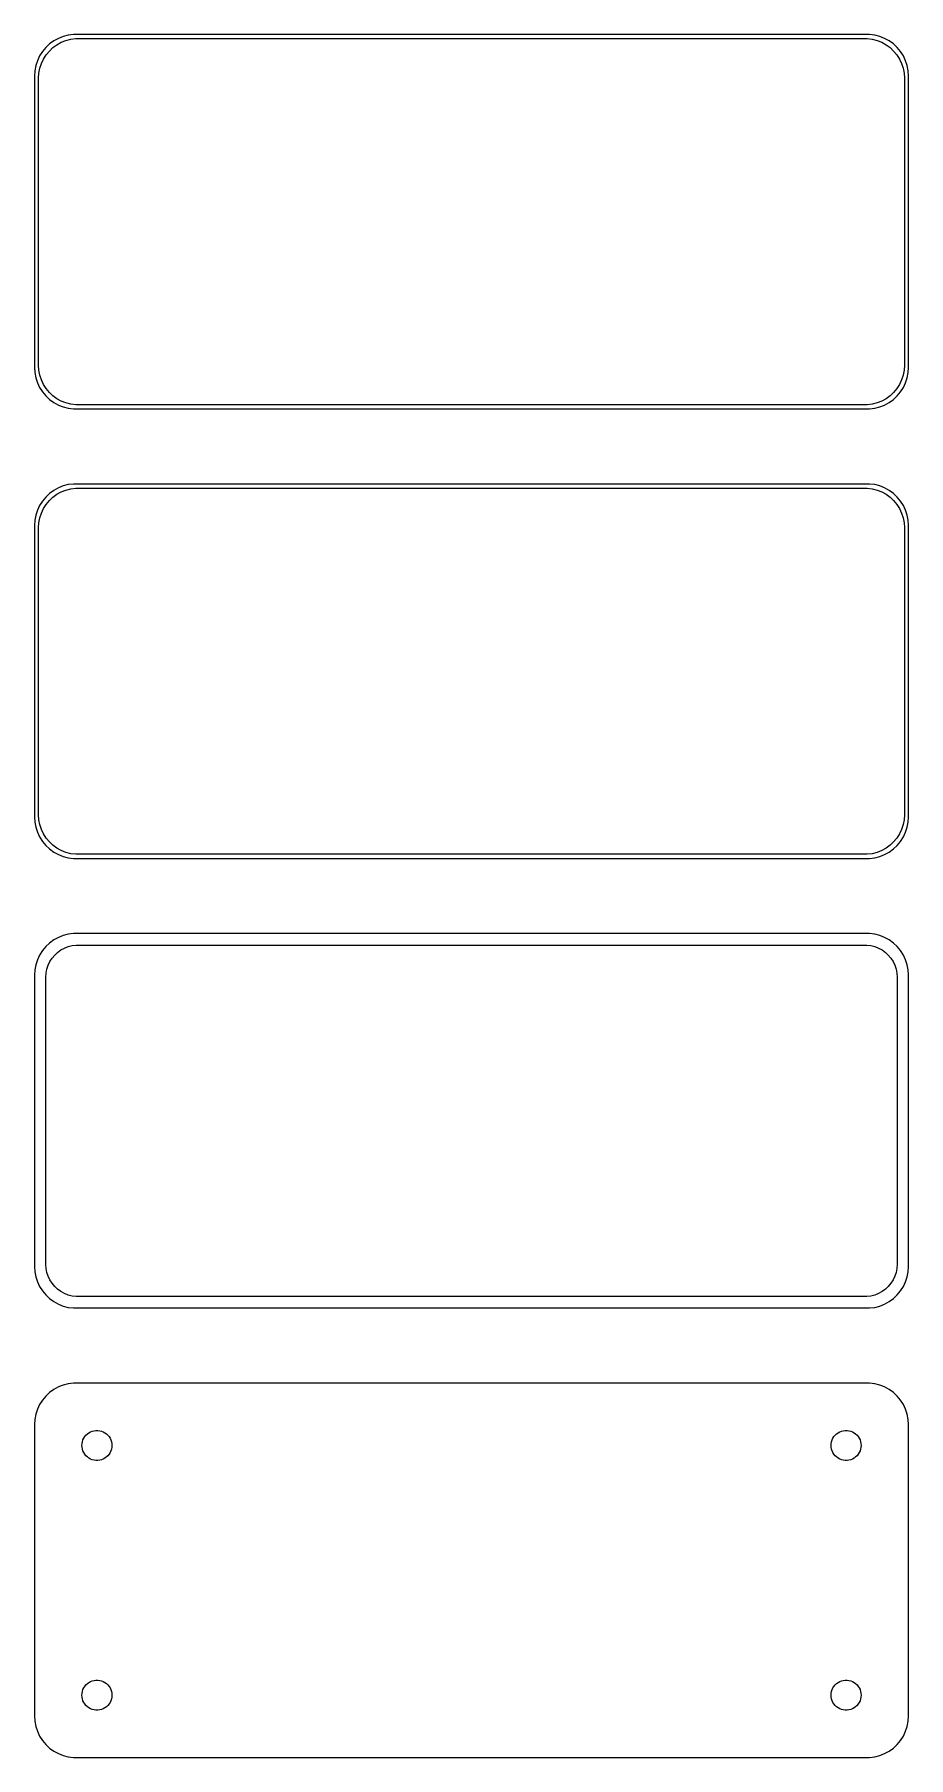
# Model space of a CAD drawing. Header units: metres. Extents: x -52 to 52, y 140 to 346.
import ezdxf

# ---------------------------------------------------------------- set-up
doc = ezdxf.new("R2010")
doc.units = ezdxf.units.M

msp = doc.modelspace()

# ---------------------------------------------------------------- linework, layer by layer
for p, q in [((-50.1791, 345.722), (-50.6871, 345.353)), ((-49.6289, 346.024), (-50.1791, 345.722)), ((-49.0451, 346.255), (-49.6289, 346.024)), ((-49.2724, 345.548), (-48.7178, 345.768)), ((-48.4369, 346.411), (-49.0451, 346.255)), ((-48.7178, 345.768), (-48.1401, 345.916)), ((-47.8139, 346.49), (-48.4369, 346.411)), ((-48.1401, 345.916), (-47.5482, 345.991)), ((47.8139, 346.49), (-47.8139, 346.49)), ((-47.5482, 345.991), (47.5482, 345.991)), ((47.5482, 345.991), (48.1401, 345.916)), ((48.4369, 346.411), (47.8139, 346.49)), ((48.1401, 345.916), (48.7178, 345.768)), ((49.0451, 346.255), (48.4369, 346.411)), ((48.7178, 345.768), (49.2724, 345.548)), ((49.6289, 346.024), (49.0451, 346.255)), ((50.1791, 345.722), (49.6289, 346.024)), ((50.6871, 345.353), (50.1791, 345.722)), ((-51.8815, 343.909), (-52.1489, 343.341)), ((-51.5451, 344.439), (-51.8815, 343.909)), ((-51.1448, 344.923), (-51.5451, 344.439)), ((-51.4124, 343.538), (-51.0928, 344.042)), ((-50.6871, 345.353), (-51.1448, 344.923)), ((-51.0928, 344.042), (-50.7126, 344.502)), ((-50.7126, 344.502), (-50.2778, 344.91)), ((-50.2778, 344.91), (-49.7952, 345.261)), ((-49.7952, 345.261), (-49.2724, 345.548)), ((49.2724, 345.548), (49.7952, 345.261)), ((49.7952, 345.261), (50.2778, 344.91)), ((50.2778, 344.91), (50.7126, 344.502)), ((51.1448, 344.923), (50.6871, 345.353)), ((50.7126, 344.502), (51.0928, 344.042)), ((51.0928, 344.042), (51.4124, 343.538)), ((51.5451, 344.439), (51.1448, 344.923)), ((51.8815, 343.909), (51.5451, 344.439)), ((52.1489, 343.341), (51.8815, 343.909)), ((-52.4606, 342.127), (-52.5, 341.5)), ((-52.3429, 342.743), (-52.4606, 342.127)), ((-52.1489, 343.341), (-52.3429, 342.743)), ((-52, 341.25), (-51.9625, 341.845)), ((-51.9625, 341.845), (-51.8508, 342.431)), ((-51.8508, 342.431), (-51.6664, 342.999)), ((-51.6664, 342.999), (-51.4124, 343.538)), ((51.4124, 343.538), (51.6664, 342.999)), ((51.6664, 342.999), (51.8508, 342.431)), ((51.8508, 342.431), (51.9625, 341.845)), ((51.9625, 341.845), (52, 341.25)), ((52.3429, 342.743), (52.1489, 343.341)), ((52.4606, 342.127), (52.3429, 342.743)), ((52.5, 341.5), (52.4606, 342.127)), ((-52.5, 341.5), (-52.5, 306.5)), ((-52, 306.75), (-52, 341.25)), ((52, 341.25), (52, 306.75)), ((52.5, 306.5), (52.5, 341.5)), ((-52.5, 306.5), (-52.4606, 305.873)), ((-51.9625, 306.155), (-52, 306.75)), ((52, 306.75), (51.9625, 306.155)), ((52.4606, 305.873), (52.5, 306.5)), ((-52.4606, 305.873), (-52.3429, 305.257)), ((-52.3429, 305.257), (-52.1489, 304.659)), ((-52.1489, 304.659), (-51.8815, 304.091)), ((-51.8508, 305.569), (-51.9625, 306.155)), ((-51.6664, 305.001), (-51.8508, 305.569)), ((-51.4124, 304.462), (-51.6664, 305.001)), ((-51.0928, 303.958), (-51.4124, 304.462)), ((51.4124, 304.462), (51.0928, 303.958)), ((51.6664, 305.001), (51.4124, 304.462)), ((51.8508, 305.569), (51.6664, 305.001)), ((51.9625, 306.155), (51.8508, 305.569)), ((51.8815, 304.091), (52.1489, 304.659)), ((52.1489, 304.659), (52.3429, 305.257)), ((52.3429, 305.257), (52.4606, 305.873)), ((-51.8815, 304.091), (-51.5451, 303.561)), ((-51.5451, 303.561), (-51.1448, 303.077)), ((-51.1448, 303.077), (-50.6871, 302.647)), ((-50.7126, 303.498), (-51.0928, 303.958)), ((-50.2778, 303.09), (-50.7126, 303.498)), ((-50.6871, 302.647), (-50.1791, 302.278)), ((-49.7952, 302.739), (-50.2778, 303.09)), ((-50.1791, 302.278), (-49.6289, 301.976)), ((-49.2724, 302.452), (-49.7952, 302.739)), ((-48.7178, 302.232), (-49.2724, 302.452)), ((-48.1401, 302.084), (-48.7178, 302.232)), ((48.7178, 302.232), (48.1401, 302.084)), ((49.2724, 302.452), (48.7178, 302.232)), ((49.7952, 302.739), (49.2724, 302.452)), ((49.6289, 301.976), (50.1791, 302.278)), ((50.2778, 303.09), (49.7952, 302.739)), ((50.1791, 302.278), (50.6871, 302.647)), ((50.7126, 303.498), (50.2778, 303.09)), ((50.6871, 302.647), (51.1448, 303.077)), ((51.0928, 303.958), (50.7126, 303.498)), ((51.1448, 303.077), (51.5451, 303.561)), ((51.5451, 303.561), (51.8815, 304.091)), ((-49.6289, 301.976), (-49.0451, 301.745)), ((-49.0451, 301.745), (-48.4369, 301.589)), ((-48.4369, 301.589), (-47.8139, 301.51)), ((-47.5482, 302.009), (-48.1401, 302.084)), ((-47.8139, 301.51), (47.8139, 301.51)), ((47.5482, 302.009), (-47.5482, 302.009)), ((48.1401, 302.084), (47.5482, 302.009)), ((47.8139, 301.51), (48.4369, 301.589)), ((48.4369, 301.589), (49.0451, 301.745)), ((49.0451, 301.745), (49.6289, 301.976)), ((-49.6289, 292.024), (-50.1791, 291.722)), ((-49.0451, 292.255), (-49.6289, 292.024)), ((-48.4369, 292.411), (-49.0451, 292.255)), ((-48.7178, 291.768), (-48.1401, 291.916)), ((-47.8139, 292.49), (-48.4369, 292.411)), ((-48.1401, 291.916), (-47.5482, 291.991)), ((47.8139, 292.49), (-47.8139, 292.49)), ((-47.5482, 291.991), (47.5482, 291.991)), ((47.5482, 291.991), (48.1401, 291.916)), ((48.4369, 292.411), (47.8139, 292.49)), ((48.1401, 291.916), (48.7178, 291.768)), ((49.0451, 292.255), (48.4369, 292.411)), ((49.6289, 292.024), (49.0451, 292.255)), ((50.1791, 291.722), (49.6289, 292.024)), ((-51.8815, 289.909), (-52.1489, 289.341)), ((-51.5451, 290.439), (-51.8815, 289.909)), ((-51.1448, 290.923), (-51.5451, 290.439)), ((-51.4124, 289.538), (-51.0928, 290.042)), ((-50.6871, 291.353), (-51.1448, 290.923)), ((-51.0928, 290.042), (-50.7126, 290.502)), ((-50.7126, 290.502), (-50.2778, 290.91)), ((-50.1791, 291.722), (-50.6871, 291.353)), ((-50.2778, 290.91), (-49.7952, 291.261)), ((-49.7952, 291.261), (-49.2724, 291.548)), ((-49.2724, 291.548), (-48.7178, 291.768)), ((48.7178, 291.768), (49.2724, 291.548)), ((49.2724, 291.548), (49.7952, 291.261)), ((49.7952, 291.261), (50.2778, 290.91)), ((50.6871, 291.353), (50.1791, 291.722)), ((50.2778, 290.91), (50.7126, 290.502)), ((51.1448, 290.923), (50.6871, 291.353)), ((50.7126, 290.502), (51.0928, 290.042)), ((51.0928, 290.042), (51.4124, 289.538)), ((51.5451, 290.439), (51.1448, 290.923)), ((51.8815, 289.909), (51.5451, 290.439)), ((52.1489, 289.341), (51.8815, 289.909)), ((-52.4606, 288.127), (-52.5, 287.5)), ((-52.3429, 288.743), (-52.4606, 288.127)), ((-52.1489, 289.341), (-52.3429, 288.743)), ((-52, 287.25), (-51.9625, 287.845)), ((-51.9625, 287.845), (-51.8508, 288.431)), ((-51.8508, 288.431), (-51.6664, 288.999)), ((-51.6664, 288.999), (-51.4124, 289.538)), ((51.4124, 289.538), (51.6664, 288.999)), ((51.6664, 288.999), (51.8508, 288.431)), ((51.8508, 288.431), (51.9625, 287.845)), ((51.9625, 287.845), (52, 287.25)), ((52.3429, 288.743), (52.1489, 289.341)), ((52.4606, 288.127), (52.3429, 288.743)), ((52.5, 287.5), (52.4606, 288.127)), ((-52.5, 287.5), (-52.5, 252.5)), ((-52, 252.75), (-52, 287.25)), ((52, 287.25), (52, 252.75)), ((52.5, 252.5), (52.5, 287.5)), ((-51.9625, 252.155), (-52, 252.75)), ((52, 252.75), (51.9625, 252.155)), ((-52.5, 252.5), (-52.4606, 251.873)), ((-52.4606, 251.873), (-52.3429, 251.257)), ((-52.3429, 251.257), (-52.1489, 250.659)), ((-52.1489, 250.659), (-51.8815, 250.091)), ((-51.8508, 251.569), (-51.9625, 252.155)), ((-51.6664, 251.001), (-51.8508, 251.569)), ((-51.4124, 250.462), (-51.6664, 251.001)), ((-51.0928, 249.958), (-51.4124, 250.462)), ((51.4124, 250.462), (51.0928, 249.958)), ((51.6664, 251.001), (51.4124, 250.462)), ((51.8508, 251.569), (51.6664, 251.001)), ((51.9625, 252.155), (51.8508, 251.569)), ((51.8815, 250.091), (52.1489, 250.659)), ((52.1489, 250.659), (52.3429, 251.257)), ((52.3429, 251.257), (52.4606, 251.873)), ((52.4606, 251.873), (52.5, 252.5)), ((-51.8815, 250.091), (-51.5451, 249.561)), ((-51.5451, 249.561), (-51.1448, 249.077)), ((-51.1448, 249.077), (-50.6871, 248.647)), ((-50.7126, 249.498), (-51.0928, 249.958)), ((-50.2778, 249.09), (-50.7126, 249.498)), ((-50.6871, 248.647), (-50.1791, 248.278)), ((-49.7952, 248.739), (-50.2778, 249.09)), ((-49.2724, 248.452), (-49.7952, 248.739)), ((-48.7178, 248.232), (-49.2724, 248.452)), ((49.2724, 248.452), (48.7178, 248.232)), ((49.7952, 248.739), (49.2724, 248.452)), ((50.2778, 249.09), (49.7952, 248.739)), ((50.1791, 248.278), (50.6871, 248.647)), ((50.7126, 249.498), (50.2778, 249.09)), ((50.6871, 248.647), (51.1448, 249.077)), ((51.0928, 249.958), (50.7126, 249.498)), ((51.1448, 249.077), (51.5451, 249.561)), ((51.5451, 249.561), (51.8815, 250.091)), ((-50.1791, 248.278), (-49.6289, 247.976)), ((-49.6289, 247.976), (-49.0451, 247.745)), ((-49.0451, 247.745), (-48.4369, 247.589)), ((-48.1401, 248.084), (-48.7178, 248.232)), ((-48.4369, 247.589), (-47.8139, 247.51)), ((-47.5482, 248.009), (-48.1401, 248.084)), ((-47.8139, 247.51), (47.8139, 247.51)), ((47.5482, 248.009), (-47.5482, 248.009)), ((48.1401, 248.084), (47.5482, 248.009)), ((47.8139, 247.51), (48.4369, 247.589)), ((48.7178, 248.232), (48.1401, 248.084)), ((48.4369, 247.589), (49.0451, 247.745)), ((49.0451, 247.745), (49.6289, 247.976)), ((49.6289, 247.976), (50.1791, 248.278)), ((-49.0451, 238.255), (-49.6289, 238.024)), ((-48.4369, 238.411), (-49.0451, 238.255)), ((-47.8139, 238.49), (-48.4369, 238.411)), ((47.8139, 238.49), (-47.8139, 238.49)), ((48.4369, 238.411), (47.8139, 238.49)), ((49.0451, 238.255), (48.4369, 238.411)), ((49.6289, 238.024), (49.0451, 238.255)), ((-51.5451, 236.439), (-51.8815, 235.909)), ((-51.1448, 236.923), (-51.5451, 236.439)), ((-50.6871, 237.353), (-51.1448, 236.923)), ((-50.1791, 237.722), (-50.6871, 237.353)), ((-49.6289, 238.024), (-50.1791, 237.722)), ((-50.0707, 235.899), (-49.7165, 236.231)), ((-49.7165, 236.231), (-49.3234, 236.517)), ((-49.3234, 236.517), (-48.8975, 236.751)), ((-48.8975, 236.751), (-48.4457, 236.93)), ((-48.4457, 236.93), (-47.9751, 237.051)), ((-47.9751, 237.051), (-47.493, 237.112)), ((-47.493, 237.112), (47.493, 237.112)), ((47.493, 237.112), (47.9751, 237.051)), ((47.9751, 237.051), (48.4457, 236.93)), ((48.4457, 236.93), (48.8975, 236.751)), ((48.8975, 236.751), (49.3234, 236.517)), ((49.3234, 236.517), (49.7165, 236.231)), ((50.1791, 237.722), (49.6289, 238.024)), ((49.7165, 236.231), (50.0707, 235.899)), ((50.6871, 237.353), (50.1791, 237.722)), ((51.1448, 236.923), (50.6871, 237.353)), ((51.5451, 236.439), (51.1448, 236.923)), ((51.8815, 235.909), (51.5451, 236.439)), ((-52.4606, 234.127), (-52.5, 233.5)), ((-52.3429, 234.743), (-52.4606, 234.127)), ((-52.1489, 235.341), (-52.3429, 234.743)), ((-51.8815, 235.909), (-52.1489, 235.341)), ((-51.089, 233.735), (-50.9979, 234.212)), ((-50.9979, 234.212), (-50.8477, 234.674)), ((-50.8477, 234.674), (-50.6408, 235.114)), ((-50.6408, 235.114), (-50.3805, 235.524)), ((-50.3805, 235.524), (-50.0707, 235.899)), ((50.0707, 235.899), (50.3805, 235.524)), ((50.3805, 235.524), (50.6408, 235.114)), ((50.6408, 235.114), (50.8477, 234.674)), ((50.8477, 234.674), (50.9979, 234.212)), ((50.9979, 234.212), (51.089, 233.735)), ((52.1489, 235.341), (51.8815, 235.909)), ((52.3429, 234.743), (52.1489, 235.341)), ((52.4606, 234.127), (52.3429, 234.743)), ((52.5, 233.5), (52.4606, 234.127)), ((-52.5, 233.5), (-52.5, 198.5)), ((-51.1195, 233.25), (-51.089, 233.735)), ((-51.1195, 198.75), (-51.1195, 233.25)), ((51.089, 233.735), (51.1195, 233.25)), ((51.1195, 233.25), (51.1195, 198.75)), ((52.5, 198.5), (52.5, 233.5)), ((-51.089, 198.265), (-51.1195, 198.75)), ((51.1195, 198.75), (51.089, 198.265)), ((-52.5, 198.5), (-52.4606, 197.873)), ((-52.4606, 197.873), (-52.3429, 197.257)), ((-52.3429, 197.257), (-52.1489, 196.659)), ((-52.1489, 196.659), (-51.8815, 196.091)), ((-50.9979, 197.788), (-51.089, 198.265)), ((-50.8477, 197.326), (-50.9979, 197.788)), ((-50.6408, 196.886), (-50.8477, 197.326)), ((-50.3805, 196.476), (-50.6408, 196.886)), ((50.6408, 196.886), (50.3805, 196.476)), ((50.8477, 197.326), (50.6408, 196.886)), ((50.9979, 197.788), (50.8477, 197.326)), ((51.089, 198.265), (50.9979, 197.788)), ((51.8815, 196.091), (52.1489, 196.659)), ((52.1489, 196.659), (52.3429, 197.257)), ((52.3429, 197.257), (52.4606, 197.873)), ((52.4606, 197.873), (52.5, 198.5)), ((-51.8815, 196.091), (-51.5451, 195.561)), ((-51.5451, 195.561), (-51.1448, 195.077)), ((-51.1448, 195.077), (-50.6871, 194.647)), ((-50.6871, 194.647), (-50.1791, 194.278)), ((-50.0707, 196.101), (-50.3805, 196.476)), ((-49.7165, 195.769), (-50.0707, 196.101)), ((-49.3234, 195.483), (-49.7165, 195.769)), ((-48.8975, 195.249), (-49.3234, 195.483)), ((-48.4457, 195.07), (-48.8975, 195.249)), ((-47.9751, 194.949), (-48.4457, 195.07)), ((-47.493, 194.888), (-47.9751, 194.949)), ((47.493, 194.888), (-47.493, 194.888)), ((47.9751, 194.949), (47.493, 194.888)), ((48.4457, 195.07), (47.9751, 194.949)), ((48.8975, 195.249), (48.4457, 195.07)), ((49.3234, 195.483), (48.8975, 195.249)), ((49.7165, 195.769), (49.3234, 195.483)), ((50.0707, 196.101), (49.7165, 195.769)), ((50.3805, 196.476), (50.0707, 196.101)), ((50.1791, 194.278), (50.6871, 194.647)), ((50.6871, 194.647), (51.1448, 195.077)), ((51.1448, 195.077), (51.5451, 195.561)), ((51.5451, 195.561), (51.8815, 196.091)), ((-50.1791, 194.278), (-49.6289, 193.976)), ((-49.6289, 193.976), (-49.0451, 193.745)), ((-49.0451, 193.745), (-48.4369, 193.589)), ((-48.4369, 193.589), (-47.8139, 193.51)), ((-47.8139, 193.51), (47.8139, 193.51)), ((47.8139, 193.51), (48.4369, 193.589)), ((48.4369, 193.589), (49.0451, 193.745)), ((49.0451, 193.745), (49.6289, 193.976)), ((49.6289, 193.976), (50.1791, 194.278)), ((-49.0451, 184.255), (-49.6289, 184.024)), ((-48.4369, 184.411), (-49.0451, 184.255)), ((-47.8139, 184.49), (-48.4369, 184.411)), ((47.8139, 184.49), (-47.8139, 184.49)), ((48.4369, 184.411), (47.8139, 184.49)), ((49.0451, 184.255), (48.4369, 184.411)), ((49.6289, 184.024), (49.0451, 184.255)), ((-51.5451, 182.439), (-51.8815, 181.909)), ((-51.1448, 182.923), (-51.5451, 182.439)), ((-50.6871, 183.353), (-51.1448, 182.923)), ((-50.1791, 183.722), (-50.6871, 183.353)), ((-49.6289, 184.024), (-50.1791, 183.722)), ((50.1791, 183.722), (49.6289, 184.024)), ((50.6871, 183.353), (50.1791, 183.722)), ((51.1448, 182.923), (50.6871, 183.353)), ((51.5451, 182.439), (51.1448, 182.923)), ((51.8815, 181.909), (51.5451, 182.439)), ((-52.4606, 180.127), (-52.5, 179.5)), ((-52.3429, 180.743), (-52.4606, 180.127)), ((-52.1489, 181.341), (-52.3429, 180.743)), ((-51.8815, 181.909), (-52.1489, 181.341)), ((52.1489, 181.341), (51.8815, 181.909)), ((52.3429, 180.743), (52.1489, 181.341)), ((52.4606, 180.127), (52.3429, 180.743)), ((52.5, 179.5), (52.4606, 180.127)), ((-52.5, 179.5), (-52.5, 144.5)), ((-46.5773, 177.867), (-46.4562, 178.058)), ((-46.4562, 178.058), (-46.3121, 178.232)), ((-46.3121, 178.232), (-46.1474, 178.387)), ((-46.1474, 178.387), (-45.9645, 178.52)), ((-45.9645, 178.52), (-45.7664, 178.629)), ((-45.7664, 178.629), (-45.5562, 178.712)), ((-45.5562, 178.712), (-45.3373, 178.768)), ((-45.3373, 178.768), (-45.113, 178.796)), ((-45.113, 178.796), (-44.887, 178.796)), ((-44.887, 178.796), (-44.6627, 178.768)), ((-44.6627, 178.768), (-44.4438, 178.712)), ((-44.4438, 178.712), (-44.2336, 178.629)), ((-44.2336, 178.629), (-44.0355, 178.52)), ((-44.0355, 178.52), (-43.8526, 178.387)), ((-43.8526, 178.387), (-43.6879, 178.232)), ((-43.6879, 178.232), (-43.5438, 178.058)), ((-43.5438, 178.058), (-43.4226, 177.867)), ((43.4226, 177.867), (43.5438, 178.058)), ((43.5438, 178.058), (43.6879, 178.232)), ((43.6879, 178.232), (43.8526, 178.387)), ((43.8526, 178.387), (44.0355, 178.52)), ((44.0355, 178.52), (44.2336, 178.629)), ((44.2336, 178.629), (44.4438, 178.712)), ((44.4438, 178.712), (44.6627, 178.768)), ((44.6627, 178.768), (44.887, 178.796)), ((44.887, 178.796), (45.113, 178.796)), ((45.113, 178.796), (45.3373, 178.768)), ((45.3373, 178.768), (45.5562, 178.712)), ((45.5562, 178.712), (45.7664, 178.629)), ((45.7664, 178.629), (45.9645, 178.52)), ((45.9645, 178.52), (46.1474, 178.387)), ((46.1474, 178.387), (46.3121, 178.232)), ((46.3121, 178.232), (46.4562, 178.058)), ((46.4562, 178.058), (46.5773, 177.867)), ((52.5, 144.5), (52.5, 179.5)), ((-46.8, 177), (-46.7858, 177.226)), ((-46.7858, 176.774), (-46.8, 177)), ((-46.7858, 177.226), (-46.7434, 177.448)), ((-46.7434, 176.552), (-46.7858, 176.774)), ((-46.7434, 177.448), (-46.6736, 177.663)), ((-46.6736, 176.337), (-46.7434, 176.552)), ((-46.6736, 177.663), (-46.5773, 177.867)), ((-46.5773, 176.133), (-46.6736, 176.337)), ((-46.4562, 175.942), (-46.5773, 176.133)), ((-46.3121, 175.768), (-46.4562, 175.942)), ((-43.5438, 175.942), (-43.6879, 175.768)), ((-43.4226, 176.133), (-43.5438, 175.942)), ((-43.4226, 177.867), (-43.3264, 177.663)), ((-43.3264, 176.337), (-43.4226, 176.133)), ((-43.3264, 177.663), (-43.2565, 177.448)), ((-43.2565, 176.552), (-43.3264, 176.337)), ((-43.2565, 177.448), (-43.2142, 177.226)), ((-43.2142, 176.774), (-43.2565, 176.552)), ((-43.2142, 177.226), (-43.2, 177)), ((-43.2, 177), (-43.2142, 176.774)), ((43.2, 177), (43.2142, 177.226)), ((43.2142, 176.774), (43.2, 177)), ((43.2142, 177.226), (43.2565, 177.448)), ((43.2565, 176.552), (43.2142, 176.774)), ((43.2565, 177.448), (43.3264, 177.663)), ((43.3264, 176.337), (43.2565, 176.552)), ((43.3264, 177.663), (43.4226, 177.867)), ((43.4226, 176.133), (43.3264, 176.337)), ((43.5438, 175.942), (43.4226, 176.133)), ((43.6879, 175.768), (43.5438, 175.942)), ((46.4562, 175.942), (46.3121, 175.768)), ((46.5773, 176.133), (46.4562, 175.942)), ((46.5773, 177.867), (46.6736, 177.663)), ((46.6736, 176.337), (46.5773, 176.133)), ((46.6736, 177.663), (46.7434, 177.448)), ((46.7434, 176.552), (46.6736, 176.337)), ((46.7434, 177.448), (46.7858, 177.226)), ((46.7858, 176.774), (46.7434, 176.552)), ((46.7858, 177.226), (46.8, 177)), ((46.8, 177), (46.7858, 176.774)), ((-46.1474, 175.613), (-46.3121, 175.768)), ((-45.9645, 175.48), (-46.1474, 175.613)), ((-45.7664, 175.371), (-45.9645, 175.48)), ((-45.5562, 175.288), (-45.7664, 175.371)), ((-45.3373, 175.232), (-45.5562, 175.288)), ((-45.113, 175.204), (-45.3373, 175.232)), ((-44.887, 175.204), (-45.113, 175.204)), ((-44.6627, 175.232), (-44.887, 175.204)), ((-44.4438, 175.288), (-44.6627, 175.232)), ((-44.2336, 175.371), (-44.4438, 175.288)), ((-44.0355, 175.48), (-44.2336, 175.371)), ((-43.8526, 175.613), (-44.0355, 175.48)), ((-43.6879, 175.768), (-43.8526, 175.613)), ((43.8526, 175.613), (43.6879, 175.768)), ((44.0355, 175.48), (43.8526, 175.613)), ((44.2336, 175.371), (44.0355, 175.48)), ((44.4438, 175.288), (44.2336, 175.371)), ((44.6627, 175.232), (44.4438, 175.288)), ((44.887, 175.204), (44.6627, 175.232)), ((45.113, 175.204), (44.887, 175.204)), ((45.3373, 175.232), (45.113, 175.204)), ((45.5562, 175.288), (45.3373, 175.232)), ((45.7664, 175.371), (45.5562, 175.288)), ((45.9645, 175.48), (45.7664, 175.371)), ((46.1474, 175.613), (45.9645, 175.48)), ((46.3121, 175.768), (46.1474, 175.613)), ((-46.8, 147), (-46.7858, 147.226)), ((-46.7858, 146.774), (-46.8, 147)), ((-46.7858, 147.226), (-46.7434, 147.448)), ((-46.7434, 147.448), (-46.6736, 147.663)), ((-46.6736, 147.663), (-46.5773, 147.867)), ((-46.5773, 147.867), (-46.4562, 148.058)), ((-46.4562, 148.058), (-46.3121, 148.232)), ((-46.3121, 148.232), (-46.1474, 148.387)), ((-46.1474, 148.387), (-45.9645, 148.52)), ((-45.9645, 148.52), (-45.7664, 148.629)), ((-45.7664, 148.629), (-45.5562, 148.712)), ((-45.5562, 148.712), (-45.3373, 148.768)), ((-45.3373, 148.768), (-45.113, 148.796)), ((-45.113, 148.796), (-44.887, 148.796)), ((-44.887, 148.796), (-44.6627, 148.768)), ((-44.6627, 148.768), (-44.4438, 148.712)), ((-44.4438, 148.712), (-44.2336, 148.629)), ((-44.2336, 148.629), (-44.0355, 148.52)), ((-44.0355, 148.52), (-43.8526, 148.387)), ((-43.8526, 148.387), (-43.6879, 148.232)), ((-43.6879, 148.232), (-43.5438, 148.058)), ((-43.5438, 148.058), (-43.4226, 147.867)), ((-43.4226, 147.867), (-43.3264, 147.663)), ((-43.3264, 147.663), (-43.2565, 147.448)), ((-43.2565, 147.448), (-43.2142, 147.226)), ((-43.2142, 147.226), (-43.2, 147)), ((-43.2, 147), (-43.2142, 146.774)), ((43.2, 147), (43.2142, 147.226)), ((43.2142, 146.774), (43.2, 147)), ((43.2142, 147.226), (43.2565, 147.448)), ((43.2565, 147.448), (43.3264, 147.663)), ((43.3264, 147.663), (43.4226, 147.867)), ((43.4226, 147.867), (43.5438, 148.058)), ((43.5438, 148.058), (43.6879, 148.232)), ((43.6879, 148.232), (43.8526, 148.387)), ((43.8526, 148.387), (44.0355, 148.52)), ((44.0355, 148.52), (44.2336, 148.629)), ((44.2336, 148.629), (44.4438, 148.712)), ((44.4438, 148.712), (44.6627, 148.768)), ((44.6627, 148.768), (44.887, 148.796)), ((44.887, 148.796), (45.113, 148.796)), ((45.113, 148.796), (45.3373, 148.768)), ((45.3373, 148.768), (45.5562, 148.712)), ((45.5562, 148.712), (45.7664, 148.629)), ((45.7664, 148.629), (45.9645, 148.52)), ((45.9645, 148.52), (46.1474, 148.387)), ((46.1474, 148.387), (46.3121, 148.232)), ((46.3121, 148.232), (46.4562, 148.058)), ((46.4562, 148.058), (46.5773, 147.867)), ((46.5773, 147.867), (46.6736, 147.663)), ((46.6736, 147.663), (46.7434, 147.448)), ((46.7434, 147.448), (46.7858, 147.226)), ((46.7858, 147.226), (46.8, 147)), ((46.8, 147), (46.7858, 146.774)), ((-46.7434, 146.552), (-46.7858, 146.774)), ((-46.6736, 146.337), (-46.7434, 146.552)), ((-46.5773, 146.133), (-46.6736, 146.337)), ((-46.4562, 145.942), (-46.5773, 146.133)), ((-46.3121, 145.768), (-46.4562, 145.942)), ((-46.1474, 145.613), (-46.3121, 145.768)), ((-45.9645, 145.48), (-46.1474, 145.613)), ((-45.7664, 145.371), (-45.9645, 145.48)), ((-45.5562, 145.288), (-45.7664, 145.371)), ((-45.3373, 145.232), (-45.5562, 145.288)), ((-45.113, 145.204), (-45.3373, 145.232)), ((-44.887, 145.204), (-45.113, 145.204)), ((-44.6627, 145.232), (-44.887, 145.204)), ((-44.4438, 145.288), (-44.6627, 145.232)), ((-44.2336, 145.371), (-44.4438, 145.288)), ((-44.0355, 145.48), (-44.2336, 145.371)), ((-43.8526, 145.613), (-44.0355, 145.48)), ((-43.6879, 145.768), (-43.8526, 145.613)), ((-43.5438, 145.942), (-43.6879, 145.768)), ((-43.4226, 146.133), (-43.5438, 145.942)), ((-43.3264, 146.337), (-43.4226, 146.133)), ((-43.2565, 146.552), (-43.3264, 146.337)), ((-43.2142, 146.774), (-43.2565, 146.552)), ((43.2565, 146.552), (43.2142, 146.774)), ((43.3264, 146.337), (43.2565, 146.552)), ((43.4226, 146.133), (43.3264, 146.337)), ((43.5438, 145.942), (43.4226, 146.133)), ((43.6879, 145.768), (43.5438, 145.942)), ((43.8526, 145.613), (43.6879, 145.768)), ((44.0355, 145.48), (43.8526, 145.613)), ((44.2336, 145.371), (44.0355, 145.48)), ((44.4438, 145.288), (44.2336, 145.371)), ((44.6627, 145.232), (44.4438, 145.288)), ((44.887, 145.204), (44.6627, 145.232)), ((45.113, 145.204), (44.887, 145.204)), ((45.3373, 145.232), (45.113, 145.204)), ((45.5562, 145.288), (45.3373, 145.232)), ((45.7664, 145.371), (45.5562, 145.288)), ((45.9645, 145.48), (45.7664, 145.371)), ((46.1474, 145.613), (45.9645, 145.48)), ((46.3121, 145.768), (46.1474, 145.613)), ((46.4562, 145.942), (46.3121, 145.768)), ((46.5773, 146.133), (46.4562, 145.942)), ((46.6736, 146.337), (46.5773, 146.133)), ((46.7434, 146.552), (46.6736, 146.337)), ((46.7858, 146.774), (46.7434, 146.552)), ((-52.5, 144.5), (-52.4606, 143.873)), ((-52.4606, 143.873), (-52.3429, 143.257)), ((-52.3429, 143.257), (-52.1489, 142.659)), ((52.1489, 142.659), (52.3429, 143.257)), ((52.3429, 143.257), (52.4606, 143.873)), ((52.4606, 143.873), (52.5, 144.5)), ((-52.1489, 142.659), (-51.8815, 142.091)), ((-51.8815, 142.091), (-51.5451, 141.561)), ((-51.5451, 141.561), (-51.1448, 141.077)), ((-51.1448, 141.077), (-50.6871, 140.647)), ((50.6871, 140.647), (51.1448, 141.077)), ((51.1448, 141.077), (51.5451, 141.561)), ((51.5451, 141.561), (51.8815, 142.091)), ((51.8815, 142.091), (52.1489, 142.659)), ((-50.6871, 140.647), (-50.1791, 140.278)), ((-50.1791, 140.278), (-49.6289, 139.976)), ((-49.6289, 139.976), (-49.0451, 139.745)), ((-49.0451, 139.745), (-48.4369, 139.589)), ((-48.4369, 139.589), (-47.8139, 139.51)), ((-47.8139, 139.51), (47.8139, 139.51)), ((47.8139, 139.51), (48.4369, 139.589)), ((48.4369, 139.589), (49.0451, 139.745)), ((49.0451, 139.745), (49.6289, 139.976)), ((49.6289, 139.976), (50.1791, 140.278)), ((50.1791, 140.278), (50.6871, 140.647))]:
    msp.add_line(p, q)

doc.saveas('drawing.dxf')
